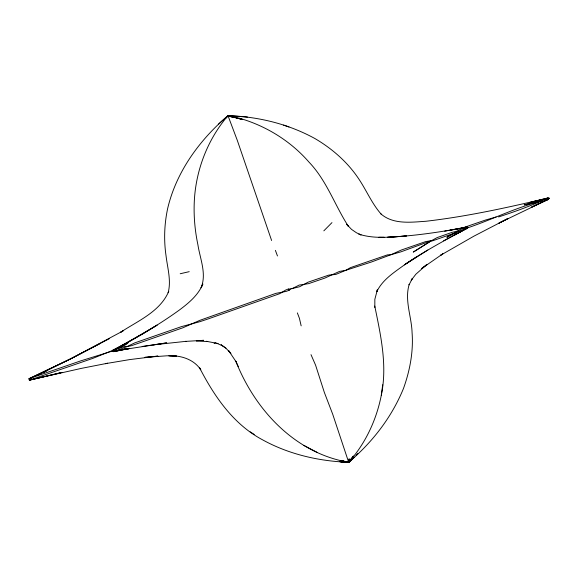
<?xml version="1.0" encoding="UTF-8"?>
<svg xmlns="http://www.w3.org/2000/svg" width="578" height="578" viewBox="0 0 578 578"><rect width="100%" height="100%" fill="white"/><g stroke="black" fill="none" stroke-linecap="round" stroke-linejoin="round"><path stroke-width="0.87" d="M374.833 307.525L374.833 299.353L377.427 289.571L376.798 291.688C382.672 279.311 394.969 271.884 405.597 264.023C424.238 251.358 444.2 240.831 463.816 229.784M169.65 355.773C181.456 355.456 193.984 359.516 200.761 369.776L199.533 367.702C214.286 396.335 233.324 424.274 262.484 439.779C288.79 454.294 318.767 461.208 348.671 462.292C365.433 443.514 376.466 419.946 381.292 395.301C387.549 365.412 380.729 335.312 374.761 306.051M545.596 198.984L529.845 202.488L547.886 197.958L549.1 198.203L547.568 199.648L498.966 223.101L508.069 218.448L473.888 236.178L440.682 255.209L442.827 253.821L421.759 268.452L427.048 264.356L415.857 274.232L411.211 280.243L412.222 278.683L409.058 284.838L409.231 284.282C404.325 300.257 411.594 316.513 412.078 332.625C413.516 351.576 409.903 370.541 403.531 388.344C391.833 417.114 372.355 442.322 348.693 462.299L340.334 460.42L348.585 462.299L340.803 461.547L348.693 462.328L349.155 458.78L348.686 462.306L339.467 461.547L348.585 462.299L347.017 461.641M381.292 395.301L382.708 384.775M116.583 348.823L157.115 325.118L142.795 333.831L112.992 350.189L112.724 351.012L113.505 351.655L128.872 348.599L122.074 349.618M467.306 228.31C460.175 230.687 453.109 232.703 446.859 237.334L456.302 232.493L459.235 229.798L466.807 227.031L468.014 227.306L467.306 228.31L454.518 235.022L462.768 230.304M238.317 366.662L235.81 361.171C255.165 410.17 294.968 453.087 348.679 462.292L350.391 459.25M538.234 203.752L531.247 207.321L548.399 199.424L549.1 198.203L547.026 198.247C507.05 207.697 466.8 216.533 425.957 221.258C410.77 222.27 392.708 224.741 380.454 213.477M226.598 117.941L227.985 115.672L231.814 115.853M311.007 354.661L315.588 365.166L324.352 392.448L332.704 414.209L348.686 462.306L353.375 456.035L348.693 462.277L342.248 461.006M226.186 117.818C208.044 139.898 197.112 167.62 194.656 196.043C193.298 212.328 194.548 228.801 197.907 244.776C200.039 258.8 206.852 273.77 201.072 287.808L202.864 283.964C198.326 295.026 188.948 302.858 179.642 309.83C160.265 323.89 139.536 335.926 118.671 347.631M354.133 457.205L349.004 461.981L350.709 460.059M348.888 462.089L351.2 459.496M356.055 455.413L357.782 453.528M112.992 350.189L112.985 351.222L115.058 351.236L126.734 346.699L131.452 345.702L182.865 327.791L199.916 320.32L275.923 293.357L286.124 291.406L289.246 290.207L290.409 288.986L299.628 286.731L308.06 282.194L328.831 275.092L335.775 274.449L345.861 270.287L371.481 261.986L390.981 254.71L401.204 250.072L425.704 241.582L431.542 240.636L437.178 237.572L451.808 232.435L458.766 230.701M381.408 214.409C372.001 203.861 366.596 190.588 358.772 178.927C347.66 162.216 332.227 148.698 314.981 138.583C288.415 123.981 258.207 116.568 227.985 115.672C199.591 139.905 176.304 171.709 167.663 208.477C164.347 223.961 163.726 239.964 166.023 255.642C167.447 267.874 171.384 280.417 168.169 292.714L168.74 291.363C160.106 311.73 137.802 320.906 120.484 332.336L123.042 330.934L71.152 358.598L30.396 378.106L29.471 378.98M349.004 461.981L352.761 458.137M323.825 230.853L331.967 222.624M348.693 462.299L352.992 458.282M118.808 350.196L128.872 348.599L113.505 351.655L112.985 351.222L114.545 349.762L127.839 343.209L117.674 348.693M218.65 123.988L227.985 115.672L247.449 117.031M416.948 256.668L404.39 264.847L427.792 250.05M498.604 216.945C515.374 211.461 532.042 205.587 547.886 197.958M464.264 229.452L465.767 228.592M44.022 372.109L47.064 370.419L43.249 372.507M112.985 351.222L114.545 350.376M443.637 240.802L466.417 228.707M109.379 338.672L70.205 359.061L37.902 375.028M112.775 350.304L124.176 344.351M71.152 358.598L99.604 343.823M291.919 288.74L299.209 285.07L308.558 283.661L324.8 278.105L339.467 271.422L345.861 270.287L350.449 267.643L387.455 254.869L390.981 254.71L400.98 251.827L431.542 240.636L432.387 240.889L456.302 232.493M70.205 359.061L28.9 378.727L29.016 379.421L29.37 380.18L61.983 372.434L29.37 380.18M466.403 228.267C491.322 220.03 514.969 207.748 540.466 201.411L540.994 202.127L548.399 199.424M118.598 348.035L92.928 358.338L30.179 379.912L81.585 368.331L107.508 363.251L105.333 363.678L129.768 359.581L157.96 356.091L144.948 357.356L167.1 355.788L176.586 356.091L168.855 355.766M460.326 228.722L485.614 220.001L496.141 216.996M214.113 343.368L215.789 342.79M290.409 288.986C286.11 288.451 283.198 292.222 279.535 293.74L208.441 318.825L199.909 321.679L181.492 326.606L134.833 342.855L126.734 346.699L125.527 346.128L114.545 349.762L115.058 351.236L125.917 348.917L118.158 350.304M112.985 350.875L80.631 360.91L28.9 378.727M180.199 273.748L189.216 271.667M536.659 202.018L524.152 204.836L540.466 201.411M547.352 198.594L549.1 198.203M538.169 200.631L532.172 201.852L536.341 201.144M539.881 200.277L543.313 199.583M444.677 231.186L466.309 227.118L468.014 227.306L466.309 227.118M387.563 237.276C414.188 235.947 440.667 232.161 466.807 227.031M125.693 349.235L166.717 342.877L142.181 346.468M450.255 230.189L458.246 228.888M460.023 228.599L461.8 228.31M463.578 228.021L465.348 227.739M455.919 229.177L458.441 228.837M460.117 228.613L461.8 228.389M153.343 344.842L185.971 341.345L185.545 341.396L203.629 340.305L196.347 341.085L207.697 341.504L206.346 341.295M387.614 237.247L406.399 235.99C390.656 237.052 374.212 239.14 358.895 234.148L361.055 234.921L356.46 232.768L351.547 229.401L346.663 224.271L348.353 226.273C334.741 205.212 326.686 180.524 308.977 162.1C290.517 140.888 265.634 125.578 238.606 117.991M379.493 237.341L384.283 237.348M378.735 237.305L384.095 237.334M30.396 378.106L31.754 378.149M340.045 461.786L348.65 462.299M206.707 341.36L218.101 343.534M231.995 117.197L227.985 115.672L242.298 119.415L227.985 115.672L237.298 140.353L271.609 240.499M227.985 115.672L242.298 119.415M283.596 125.086L288.971 126.972M216.714 343.245L222.602 345.854L225.861 348.144L230.882 353.44L228.7 350.759L236.106 361.799M303.79 445.378L316.968 452.278M250.202 431.845L254.226 434.446M225.861 348.144L221.107 344.791L222.602 345.854M288.581 288.971L289.246 290.207M297.352 312.9L299.404 318.247L301.16 325.855M275.395 250.368L277.469 255.967M422.157 246.481L413.27 252.095L431.542 240.636L422.157 246.481"/></g></svg>
